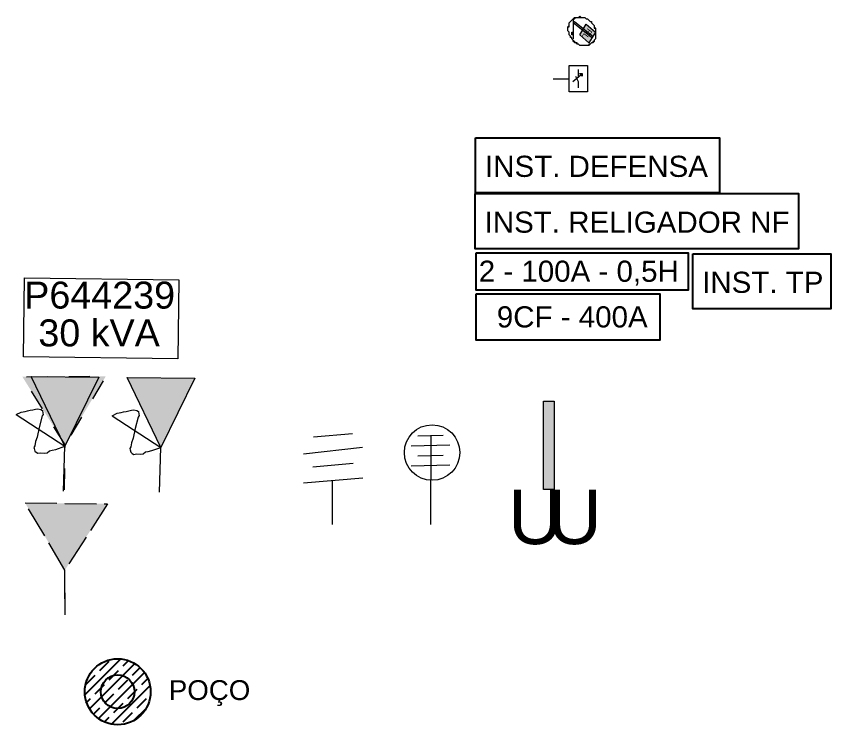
# Paper-space layout 'OBSERVAÇÕES' of a CAD drawing. Extents: x 729 to 1834, y 723 to 1194.
# Drawn here: x 1170 to 1231.7, y 1040.2 to 1093.8 of the extents above; entities that cross this region are included whole.
import ezdxf

# ---------------------------------------------------------------- set-up
doc = ezdxf.new("R2010")
doc.units = 0
doc.linetypes.add('ACAD_ISO02W100', pattern=[15, 12, -3])
for name, color, linetype in [('Estrutura civís', 7, 'Continuous'), ('FORMATO', 7, 'Continuous'), ('PARA-RAIOS', 7, 'Continuous'), ('RELIGADOR', 1, 'Continuous'), ('Textos', 7, 'Continuous'), ('TP', 7, 'Continuous'), ('TRAFO', 7, 'Continuous')]:
    doc.layers.add(name, color=color, linetype=linetype)
doc.styles.get("Standard").update_dxf_attribs({"font": 'arial.ttf'})

# ---------------------------------------------------------------- blocks, each defined once
blk = doc.blocks.new('PARA-RAIOS INST.')
at = {"layer": 'PARA-RAIOS', "color": 100, "lineweight": 0, "true_color": 0x00ff40}
for points in [[(71.933388, 281.615388), (73.843464, 281.665631)], [(72.922086, 274.886046), (72.938003, 281.64705)], [(71.430039, 280.842826), (74.344729, 280.924731)], [(71.931305, 280.101926), (73.841381, 280.152168)], [(71.427956, 279.329363), (74.342645, 279.411269)]]:
    blk.add_lwpolyline(points, dxfattribs=at)
blk.add_circle((73.00891, 280.344976), 2.100262, dxfattribs=at)
blk = doc.blocks.new('TP')
h = blk.add_hatch(color=7)
h.dxf.hatch_style = 2
h.paths.add_polyline_path([(91.811, 284.275), (92.612, 284.275), (92.612, 277.574), (91.811, 277.574)])
at = {"color": 7, "lineweight": 0}
blk.add_lwpolyline([(91.802, 284.282), (92.602, 284.282), (92.602, 277.581), (91.802, 277.581)], close=True, dxfattribs=at)
at = {"color": 7, "char_height": 4.1201, "attachment_point": 1}
for insert in [(89.102, 277.569), (92.068, 277.57)]:
    blk.add_mtext('{\\fArial|b0|i0|c0;U}', dxfattribs=dict(at, insert=insert))
blk = doc.blocks.new('TRAFO COM CHAVE')
at = {"layer": 'TRAFO'}
h = blk.add_hatch(color=7, dxfattribs=at)
h.dxf.hatch_style = 2
h.paths.add_polyline_path([(55.529, 280.858), (52.99, 286.15), (58.11, 286.099)])
at = {"layer": 'TRAFO', "color": 7, "lineweight": 0}
blk.add_lwpolyline([(55.529, 280.858), (52.99, 286.15), (58.11, 286.099)], close=True, dxfattribs=at)
for points in [[(51.859, 283.257), (52.23, 283.437), (52.524, 283.498), (52.72, 283.539), (52.915, 283.58), (53.111, 283.621), (53.307, 283.662), (53.503, 283.703), (53.719, 283.646), (53.837, 283.569), (53.878, 283.373), (53.899, 283.275), (53.822, 283.157), (53.594, 282.292), (53.444, 281.545), (53.31, 281.21), (53.273, 280.896), (53.196, 280.778), (53.217, 280.68), (53.258, 280.484), (53.376, 280.407), (53.494, 280.329), (53.69, 280.37), (54.004, 280.334), (54.2, 280.375), (54.375, 280.514), (54.571, 280.555), (54.865, 280.616), (55.529, 280.858)], [(51.859, 283.257), (55.529, 280.858)], [(55.423, 277.464), (55.529, 280.858)]]:
    blk.add_lwpolyline(points, dxfattribs=at)
blk = doc.blocks.new('PR EXIST.')
at = {"color": 7, "lineweight": 0}
for points in [[(63.657039, 280.589751), (66.58769, 280.84164)], [(62.897922, 279.295802), (67.36981, 279.803029)], [(63.593779, 278.3078), (66.661301, 278.595344)], [(62.88527, 277.100115), (67.392814, 277.470471)], [(65.09476, 273.948629), (65.09591, 277.310597)]]:
    blk.add_lwpolyline(points, dxfattribs=at)
blk = doc.blocks.new('RELIGADOR INST.')
h = blk.add_hatch(color=1)
h.dxf.hatch_style = 2
h.paths.add_polyline_path([(95.435, 311.81), (94.035, 312.91), (94.135, 313.01), (95.535, 311.91)])
h = blk.add_hatch(color=1)
h.dxf.hatch_style = 2
h.paths.add_polyline_path([(95.735, 312.21), (95.235, 311.41), (94.535, 312.01), (95.035, 312.81)])
h = blk.add_hatch(color=1)
h.dxf.hatch_style = 2
h.paths.add_polyline_path([(94.035, 312.21), (94.035, 312.01), (93.935, 312.01), (93.935, 312.21)])
at = {"color": 3, "lineweight": 0, "true_color": 0x00ff00}
for points in [[(94.035, 311.61), (93.935, 311.71), (93.935, 311.81), (93.835, 311.81), (93.835, 311.91), (93.735, 312.01), (93.735, 312.11), (93.735, 312.21), (93.635, 312.31), (93.635, 312.41), (93.635, 312.51), (93.635, 312.61), (93.735, 312.61), (93.735, 312.71), (93.735, 312.81), (93.735, 312.91), (93.835, 313.01), (93.935, 313.11), (94.035, 313.21), (94.135, 313.31), (94.235, 313.31), (94.335, 313.31), (94.435, 313.31), (94.535, 313.41), (94.635, 313.31), (94.735, 313.31), (94.835, 313.31), (94.935, 313.31), (95.035, 313.21), (95.135, 313.21), (95.235, 313.11), (95.335, 313.01), (95.435, 313.01), (95.435, 312.91), (95.535, 312.81), (95.635, 312.71), (95.635, 312.61), (95.735, 312.51), (95.735, 312.41), (95.735, 312.31), (95.735, 312.21), (95.735, 312.11), (95.735, 312.01), (95.735, 311.91), (95.735, 311.81), (95.735, 311.71), (95.635, 311.61), (95.635, 311.51), (95.535, 311.41), (95.435, 311.41)], [(95.435, 312.91), (95.535, 312.81), (95.635, 312.71), (95.635, 312.61), (95.735, 312.51), (95.735, 312.41), (95.735, 312.31), (95.735, 312.21), (95.735, 312.11), (95.735, 312.01), (95.735, 311.91), (95.735, 311.81), (95.735, 311.71), (95.635, 311.61), (95.635, 311.51), (95.535, 311.41), (95.435, 311.41), (95.335, 311.31), (95.235, 311.21), (95.135, 311.21), (95.035, 311.21), (94.935, 311.21), (94.835, 311.21), (94.735, 311.21), (94.635, 311.21), (94.535, 311.21), (94.435, 311.31), (94.335, 311.31), (94.235, 311.41), (94.135, 311.51), (94.035, 311.51), (94.035, 311.61), (93.935, 311.71), (93.935, 311.81), (93.835, 311.81), (93.835, 311.91), (93.735, 312.01), (93.735, 312.11), (93.735, 312.21), (93.635, 312.31), (93.635, 312.41), (93.635, 312.51), (93.635, 312.61), (93.735, 312.71), (93.735, 312.81), (93.735, 312.91), (93.835, 313.01), (93.935, 313.11), (94.035, 313.21)], [(94.035, 313.21), (94.135, 313.21), (94.235, 313.31), (94.335, 313.31), (94.435, 313.31), (94.535, 313.31), (94.635, 313.31), (94.735, 313.31), (94.835, 313.31), (94.935, 313.31), (95.035, 313.21), (95.135, 313.21), (95.235, 313.11), (95.335, 313.01), (95.435, 313.01), (95.435, 312.91), (95.535, 312.81), (95.635, 312.71), (95.635, 312.61), (95.635, 312.51), (95.735, 312.51), (95.735, 312.41), (95.735, 312.31), (95.735, 312.21), (95.735, 312.11), (95.735, 312.01), (95.735, 311.91), (95.735, 311.81), (95.735, 311.71), (95.635, 311.61), (95.635, 311.51), (95.535, 311.51), (95.535, 311.41), (95.435, 311.41), (95.335, 311.31), (95.235, 311.31), (95.235, 311.21), (95.135, 311.21), (95.035, 311.21), (94.935, 311.21), (94.835, 311.21), (94.735, 311.21), (94.635, 311.21), (94.535, 311.21), (94.435, 311.31), (94.335, 311.31), (94.335, 311.41), (94.235, 311.41), (94.135, 311.41), (94.135, 311.51), (94.035, 311.61)]]:
    blk.add_lwpolyline(points, dxfattribs=at)
at = {"color": 96, "lineweight": 0, "true_color": 0x008000}
blk.add_lwpolyline([(94.035, 313.21), (94.035, 311.71)], dxfattribs=at)
at = {"color": 7, "lineweight": 0}
blk.add_lwpolyline([(94.035, 313.21), (94.035, 311.71)], dxfattribs=at)
at = {"color": 1, "lineweight": 0, "true_color": 0xff0000}
blk.add_lwpolyline([(94.035, 313.21), (94.035, 311.71)], dxfattribs=at)
for points in [[(95.435, 311.81), (94.035, 312.91), (94.135, 313.01), (95.535, 311.91)], [(95.735, 312.21), (95.235, 311.41), (94.535, 312.01), (95.035, 312.81)]]:
    blk.add_lwpolyline(points, close=True, dxfattribs=at)
at = {"color": 7, "lineweight": 0}
blk.add_lwpolyline([(94.035, 312.21), (94.035, 312.11), (94.035, 312.01), (93.935, 312.01), (93.935, 312.11), (93.935, 312.21)], close=True, dxfattribs=at)
at = {"color": 7, "insert": (95.521, 312.268), "char_height": 0.45373, "attachment_point": 1, "rotation": 233.47246}
blk.add_mtext('{\\fArial|b0|i0|c0;RL}', dxfattribs=at)
blk = doc.blocks.new('CONTROLE DE RELIGADOR DE LINHA')
h = blk.add_hatch(color=7)
h.dxf.hatch_style = 2
h.paths.add_polyline_path([(94.725, 309.083), (94.725, 308.883), (94.525, 309.083)])
at = {"color": 7, "lineweight": 0}
for points in [[(93.725, 309.683), (95.125, 309.683), (95.125, 307.683), (93.725, 307.683)], [(94.525, 309.083), (94.725, 309.083), (94.725, 308.883)]]:
    blk.add_lwpolyline(points, close=True, dxfattribs=at)
for points in [[(94.425, 309.383), (94.425, 308.783)], [(92.525, 308.683), (93.725, 308.683)], [(94.025, 308.483), (94.625, 308.983)], [(94.225, 308.883), (94.425, 308.483)], [(94.425, 308.483), (94.425, 307.983)]]:
    blk.add_lwpolyline(points, dxfattribs=at)
blk = doc.blocks.new('TRAFO SUBST.')
h = blk.add_hatch(color=9)
h.dxf.hatch_style = 2
h.paths.add_polyline_path([(0.047, 3.406), (-3.189, 8.554), (3.131, 8.597)])
at = {"color": 40, "lineweight": 0, "true_color": 0xffd300}
for points in [[(-2.87, 8.557), (-1.269, 8.567)], [(0.331, 8.578), (1.931, 8.589)], [(2.927, 8.253), (2.109, 6.877)], [(-1.656, 6.116), (-2.508, 7.47)], [(1.292, 5.502), (0.475, 4.126)], [(0.047, 3.406), (-0.805, 4.761)], [(0.044, 3.2), (0.047, 3.406)], [(0, 0), (0.022, 1.6)]]:
    blk.add_lwpolyline(points, dxfattribs=at)
blk = doc.blocks.new('TRAFO COM CH INST')
at = {"layer": 'TRAFO'}
h = blk.add_hatch(color=0, dxfattribs=at)
h.dxf.hatch_style = 2
h.paths.add_polyline_path([(0.106, 3.394), (-2.433, 8.687), (2.687, 8.636)])
at = {"layer": 'TRAFO', "color": 7, "lineweight": 0}
blk.add_lwpolyline([(0.106, 3.394), (-2.433, 8.687), (2.687, 8.636)], close=True, dxfattribs=at)
for points in [[(-3.564, 5.793), (-3.193, 5.973), (-2.899, 6.034), (-2.704, 6.075), (-2.508, 6.116), (-2.312, 6.158), (-2.116, 6.199), (-1.921, 6.24), (-1.704, 6.183), (-1.586, 6.105), (-1.545, 5.91), (-1.524, 5.812), (-1.602, 5.693), (-1.829, 4.828), (-1.979, 4.081), (-2.114, 3.747), (-2.15, 3.433), (-2.227, 3.314), (-2.207, 3.216), (-2.166, 3.02), (-2.047, 2.943), (-1.929, 2.866), (-1.733, 2.907), (-1.419, 2.87), (-1.223, 2.911), (-1.048, 3.05), (-0.852, 3.091), (-0.558, 3.153), (0.106, 3.394)], [(-3.564, 5.793), (0.106, 3.394)], [(0, 0), (0.106, 3.394)]]:
    blk.add_lwpolyline(points, dxfattribs=at)
blk = doc.blocks.new('TR REMOVE')
at = {"layer": 'TRAFO'}
h = blk.add_hatch(color=9, dxfattribs=at)
h.dxf.hatch_style = 2
h.paths.add_polyline_path([(-0.021, 3.384), (-3.034, 8.473), (3.209, 8.396)])
at = {"color": 7, "lineweight": 0}
blk.add_lwpolyline([(0, 0), (-0.021, 3.384)], dxfattribs=at)
at = {"layer": 'TRAFO', "color": 2, "linetype": 'ACAD_ISO02W100', "lineweight": 0, "ltscale": 0.2}
blk.add_lwpolyline([(-0.021, 3.384), (-3.034, 8.473), (3.209, 8.396)], close=True, dxfattribs=at)
blk.add_lwpolyline([(0, 0), (-0.021, 3.384)], dxfattribs=at)
blk = doc.blocks.new('POÇO')
at = {"layer": 'Textos'}
h = blk.add_hatch(dxfattribs=at)
h.set_pattern_fill('JIS_STN_1E', color=1, style=0)
h.set_pattern_definition([(45, (-520604.1121, -8519889.4061), (-0.70710678119, 0.70710678119), []), (45, (-520603.4071, -8519889.4061), (-0.70710678119, 0.70710678119), [1, -0.5])])
h.paths.add_polyline_path([(2.495, 0, 1), (-2.495, 0, 1)])
at = {"layer": 'Textos', "color": 1}
for radius in [2.495, 1.271]:
    blk.add_circle((0, 0), radius, dxfattribs=at)

psp = doc.layouts.new('OBSERVAÇÕES')

# ---------------------------------------------------------------- linework, layer by layer
at = {"color": 1}
for points in [[(1204.8, 1084.614), (1223.263, 1084.614), (1223.263, 1080.442), (1204.8, 1080.442)], [(1204.769, 1080.388), (1229.27, 1080.388), (1229.27, 1076.216), (1204.769, 1076.216)], [(1204.848, 1075.901), (1220.897, 1075.901), (1220.897, 1073.07), (1204.848, 1073.07)], [(1221.247, 1075.835), (1231.698, 1075.835), (1231.698, 1071.663), (1221.247, 1071.663)], [(1204.845, 1072.796), (1218.75, 1072.796), (1218.75, 1069.305), (1204.845, 1069.305)]]:
    psp.add_lwpolyline(points, close=True, dxfattribs=at)
at = {"color": 1, "lineweight": 0, "true_color": 0xff0000}
psp.add_lwpolyline([(1170.645, 1074.011), (1182.319, 1073.854), (1182.238, 1067.877), (1170.565, 1068.035)], close=True, dxfattribs=at)

# ---------------------------------------------------------------- block references
psp.add_blockref('CONTROLE DE RELIGADOR DE LINHA', (1118.152, 780.401))
at = {"layer": 'Estrutura civís'}
psp.add_blockref('POÇO', (1177.692, 1042.677), dxfattribs=at)
at = {"layer": 'PARA-RAIOS'}
for name, p in [('PARA-RAIOS INST.', (1128.496, 780.441)), ('PR EXIST.', (1128.877, 781.393))]:
    psp.add_blockref(name, p, dxfattribs=at)
at = {"layer": 'RELIGADOR'}
psp.add_blockref('RELIGADOR INST.', (1118.152, 780.401), dxfattribs=at)
at = {"layer": 'TP'}
psp.add_blockref('TP', (1118.152, 780.401), dxfattribs=at)
at = {"layer": 'TRAFO'}
for name, p in [('TRAFO COM CHAVE', (1118.152, 780.401)), ('TRAFO SUBST.', (1173.662, 1057.967)), ('TRAFO COM CH INST', (1180.846, 1057.782)), ('TR REMOVE', (1173.712, 1048.504))]:
    psp.add_blockref(name, p, dxfattribs=at)

# ---------------------------------------------------------------- texts
at = {"color": 7, "insert": (1212.705, 1089.176), "char_height": 0.01765, "attachment_point": 1}
psp.add_mtext('{\\fArial|b0|i0|c0;P545981}', dxfattribs=at)
at = {"color": 1, "true_color": 0xff0000, "char_height": 2.04306, "attachment_point": 1}
for s, insert in [('{\\fArial|b0|i0|c0;P644239}', (1170.612, 1073.726)), ('{\\fArial|b0|i0|c0;30 kVA}', (1171.682, 1070.865))]:
    psp.add_mtext(s, dxfattribs=dict(at, insert=insert))
at = {"layer": 'Estrutura civís', "color": 1, "insert": (1184.651, 1043.551), "char_height": 1.5, "width": 12.32147, "attachment_point": 2}
psp.add_mtext('POÇO', dxfattribs=at)
at = {"layer": 'FORMATO', "color": 1, "char_height": 1.6, "width": 42.9914, "attachment_point": 1}
for s, insert in [('INST. DEFENSA', (1205.512, 1083.253)), ('INST. RELIGADOR NF', (1205.481, 1079.027)), ('\\pxqc;2 - 100A - 0,5H', (1191.121, 1075.312)), ('INST. TP', (1221.959, 1074.474)), ('\\pxql;9CF - 400A ', (1206.408, 1071.856))]:
    psp.add_mtext(s, dxfattribs=dict(at, insert=insert))

doc.saveas('drawing.dxf')
